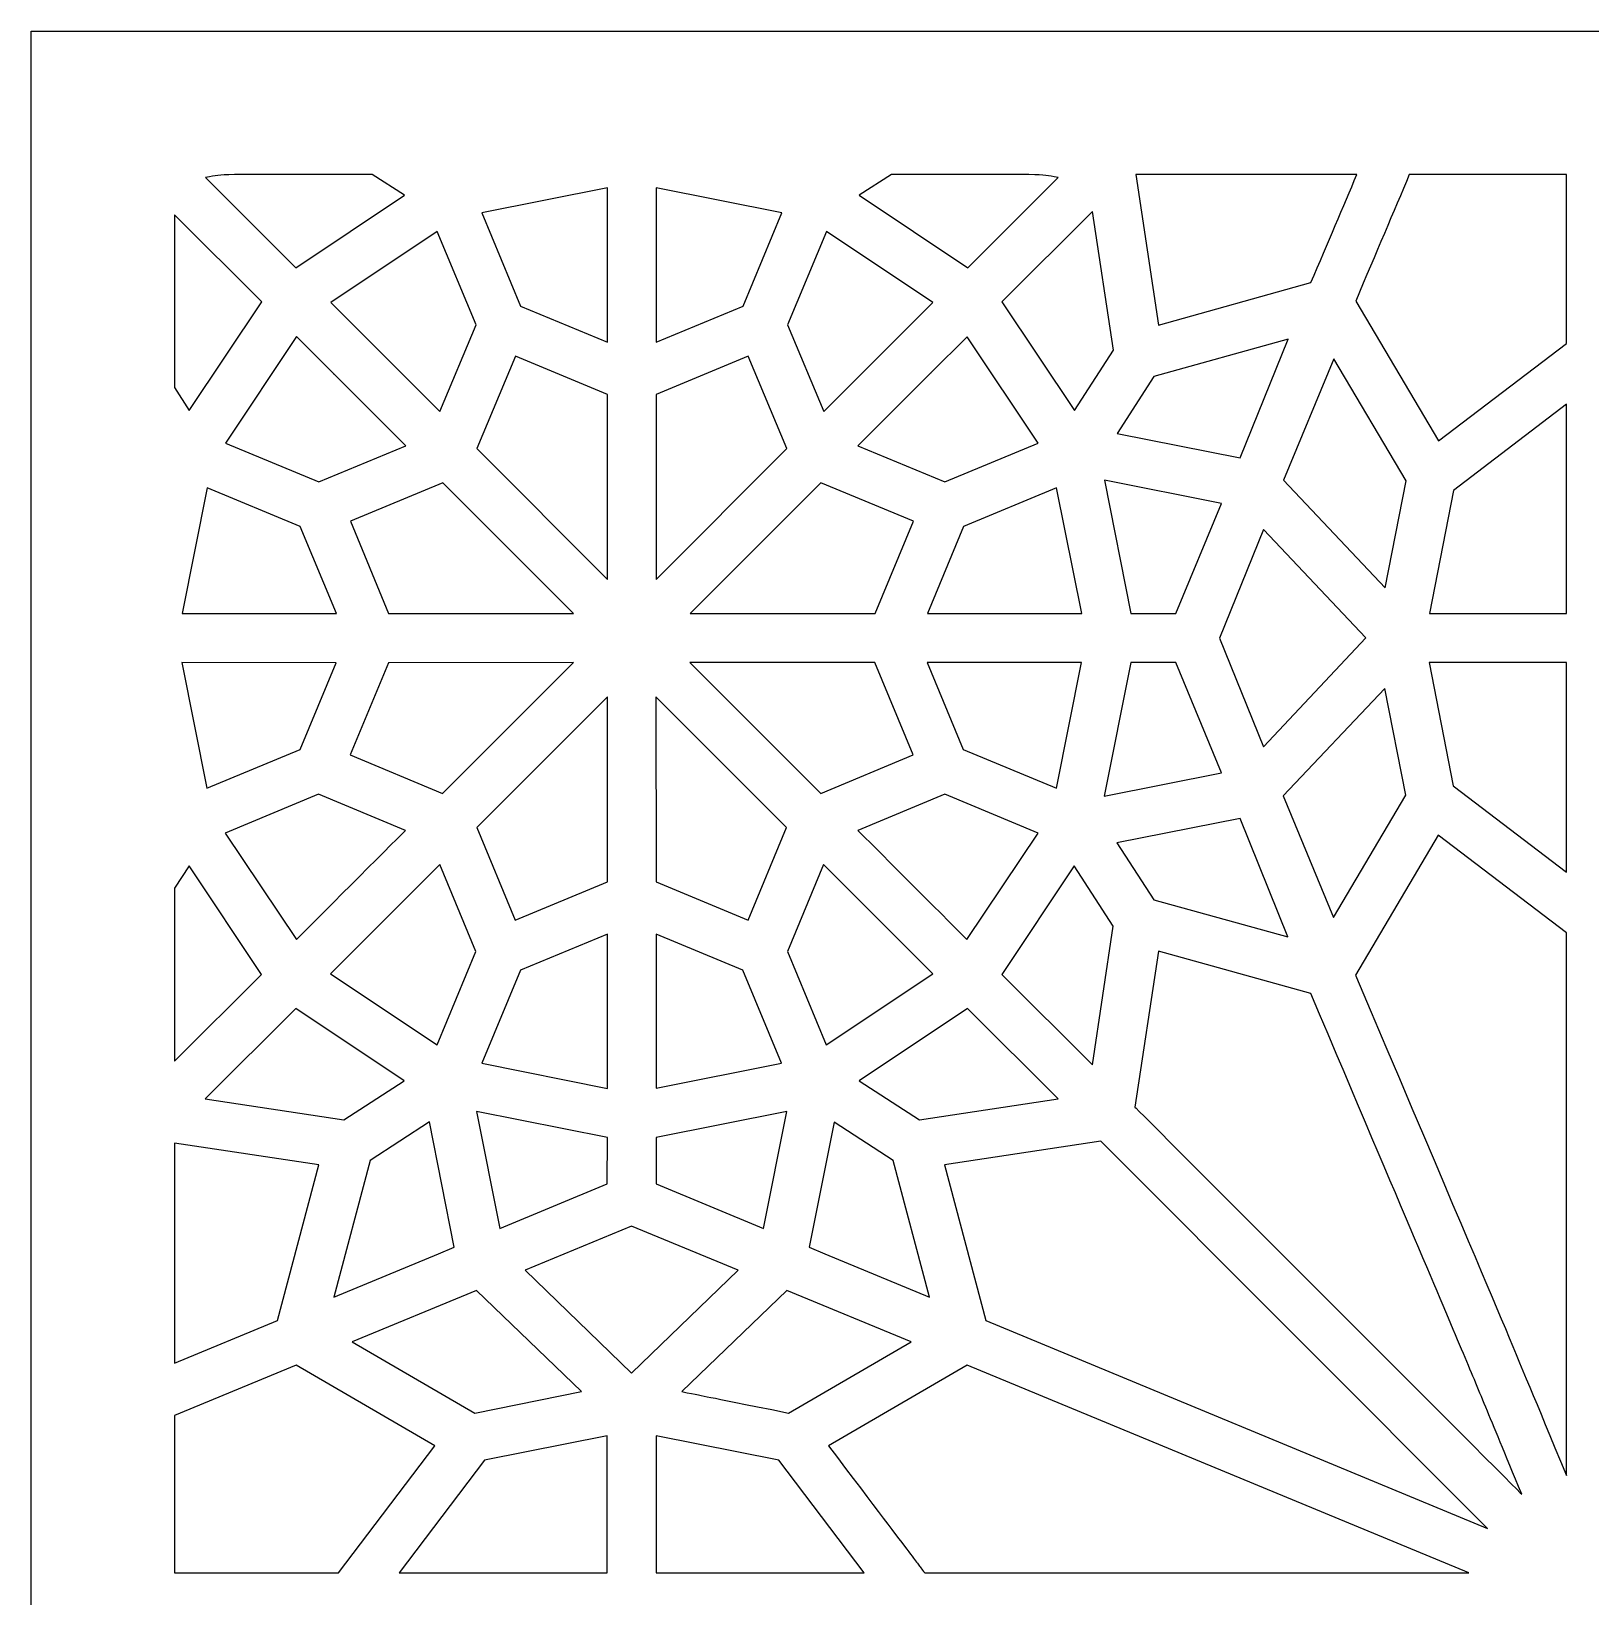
# Model space of a CAD drawing. Header units: millimetres. Extents: x -64 to 64, y -64 to 64.
# Drawn here: x -63.5 to -0.1, y -0.1 to 63.5 of the extents above; entities that cross this region are included whole.
import ezdxf

# ---------------------------------------------------------------- set-up
doc = ezdxf.new("R2010")
doc.units = ezdxf.units.MM
doc.header["$MEASUREMENT"] = 0
doc.layers.add('layer 1', color=7, linetype='Continuous')

msp = doc.modelspace()

# ---------------------------------------------------------------- linework, layer by layer
at = {"layer": 'layer 1', "color": 250}
for points, knots in [([(-63.5, 63.5), (-63.5, 63.5), (-63.5, -63.5), (-63.5, -63.5), (-63.5, -63.5), (-63.5, -63.5), (63.5, -63.5), (63.5, -63.5), (63.5, -63.5), (63.5, -63.5), (63.5, 63.5), (63.5, 63.5), (63.5, 63.5), (63.5, 63.5), (-63.5, 63.5), (-63.5, 63.5)], [0, 0, 0, 0, 0.2, 0.2, 0.2, 0.2, 0.4, 0.4, 0.4, 0.4, 0.6, 0.6, 0.6, 0.6, 1, 1, 1, 1]), ([(-49.6422, 57.6756), (-49.6422, 57.6756), (-48.3384, 56.8378), (-48.3384, 56.8378), (-48.3384, 56.8378), (-48.3384, 56.8378), (-52.7472, 53.8942), (-52.7472, 53.8942), (-52.7472, 53.8942), (-52.7472, 53.8942), (-56.4256, 57.5638), (-56.4256, 57.5638), (-56.4256, 57.5638), (-55.4469, 57.713), (-56.4932, 57.6756), (-49.6422, 57.6756)], [0, 0, 0, 0, 0.2, 0.2, 0.2, 0.2, 0.4, 0.4, 0.4, 0.4, 0.6, 0.6, 0.6, 0.6, 1, 1, 1, 1]), ([(-28.544, 57.6756), (-21.7039, 57.6756), (-22.7401, 57.713), (-21.7611, 57.5638), (-21.7611, 57.5638), (-21.7611, 57.5638), (-25.4392, 53.8942), (-25.4392, 53.8942), (-25.4392, 53.8942), (-25.4392, 53.8942), (-29.8479, 56.8378), (-29.8479, 56.8378), (-29.8479, 56.8378), (-29.8479, 56.8378), (-28.544, 57.6756), (-28.544, 57.6756)], [0, 0, 0, 0, 0.2, 0.2, 0.2, 0.2, 0.4, 0.4, 0.4, 0.4, 0.6, 0.6, 0.6, 0.6, 1, 1, 1, 1]), ([(-9.628, 57.6756), (-10.1745, 56.3852), (-10.7932, 54.9293), (-11.4921, 53.2853), (-11.4921, 53.2853), (-11.4921, 53.2853), (-17.6837, 51.5648), (-17.6837, 51.5648), (-17.6837, 51.5648), (-17.6837, 51.5648), (-18.6069, 57.6756), (-18.6069, 57.6756), (-18.6069, 57.6756), (-18.6069, 57.6756), (-9.628, 57.6756), (-9.628, 57.6756)], [0, 0, 0, 0, 0.2, 0.2, 0.2, 0.2, 0.4, 0.4, 0.4, 0.4, 0.6, 0.6, 0.6, 0.6, 1, 1, 1, 1]), ([(-1.1021, 50.812), (-1.1021, 50.812), (-6.308, 46.8514), (-6.308, 46.8514), (-6.308, 46.8514), (-6.308, 46.8514), (-9.6732, 52.5367), (-9.6732, 52.5367), (-9.6732, 52.5367), (-8.8441, 54.4946), (-8.1227, 56.1929), (-7.4955, 57.6756), (-7.4955, 57.6756), (-7.4955, 57.6756), (-1.1021, 57.6756), (-1.1021, 57.6756), (-1.1021, 57.6756), (-1.1021, 57.6756), (-1.1021, 50.812), (-1.1021, 50.812)], [0, 0, 0, 0, 0.1666667, 0.1666667, 0.1666667, 0.1666667, 0.3333333, 0.3333333, 0.3333333, 0.3333333, 0.5, 0.5, 0.5, 0.5, 0.6666667, 0.6666667, 0.6666667, 0.6666667, 1, 1, 1, 1]), ([(-40.0856, 57.1338), (-40.0856, 57.1338), (-40.0809, 50.8702), (-40.0809, 50.8702), (-40.0809, 50.8702), (-40.0809, 50.8702), (-43.6116, 52.3353), (-43.6116, 52.3353), (-43.6116, 52.3353), (-43.6116, 52.3353), (-45.1842, 56.1209), (-45.1842, 56.1209), (-45.1842, 56.1209), (-45.1842, 56.1209), (-40.0856, 57.1338), (-40.0856, 57.1338)], [0, 0, 0, 0, 0.2, 0.2, 0.2, 0.2, 0.4, 0.4, 0.4, 0.4, 0.6, 0.6, 0.6, 0.6, 1, 1, 1, 1]), ([(-38.1052, 57.138), (-38.1052, 57.138), (-32.9977, 56.1209), (-32.9977, 56.1209), (-32.9977, 56.1209), (-32.9977, 56.1209), (-34.5748, 52.3353), (-34.5748, 52.3353), (-34.5748, 52.3353), (-34.5748, 52.3353), (-38.1052, 50.8702), (-38.1052, 50.8702), (-38.1052, 50.8702), (-38.1052, 50.8702), (-38.1052, 57.138), (-38.1052, 57.138)], [0, 0, 0, 0, 0.2, 0.2, 0.2, 0.2, 0.4, 0.4, 0.4, 0.4, 0.6, 0.6, 0.6, 0.6, 1, 1, 1, 1]), ([(-57.6756, 56.0359), (-57.6756, 56.0359), (-54.1359, 52.5057), (-54.1359, 52.5057), (-54.1359, 52.5057), (-54.1359, 52.5057), (-57.0796, 48.097), (-57.0796, 48.097), (-57.0796, 48.097), (-57.0796, 48.097), (-57.6756, 49.0199), (-57.6756, 49.0199), (-57.6756, 49.0199), (-57.6756, 49.0199), (-57.6756, 56.0359), (-57.6756, 56.0359)], [0, 0, 0, 0, 0.2, 0.2, 0.2, 0.2, 0.4, 0.4, 0.4, 0.4, 0.6, 0.6, 0.6, 0.6, 1, 1, 1, 1]), ([(-19.521, 50.5478), (-19.521, 50.5478), (-21.1067, 48.097), (-21.1067, 48.097), (-21.1067, 48.097), (-21.1067, 48.097), (-24.0503, 52.5057), (-24.0503, 52.5057), (-24.0503, 52.5057), (-24.0503, 52.5057), (-20.3673, 56.1792), (-20.3673, 56.1792), (-20.3673, 56.1792), (-20.3673, 56.1792), (-19.521, 50.5478), (-19.521, 50.5478)], [0, 0, 0, 0, 0.2, 0.2, 0.2, 0.2, 0.4, 0.4, 0.4, 0.4, 0.6, 0.6, 0.6, 0.6, 1, 1, 1, 1]), ([(-45.4261, 51.5736), (-45.4261, 51.5736), (-46.8912, 48.0434), (-46.8912, 48.0434), (-46.8912, 48.0434), (-46.8912, 48.0434), (-51.3267, 52.4789), (-51.3267, 52.4789), (-51.3267, 52.4789), (-51.3267, 52.4789), (-46.9988, 55.3685), (-46.9988, 55.3685), (-46.9988, 55.3685), (-46.9988, 55.3685), (-45.4261, 51.5736), (-45.4261, 51.5736)], [0, 0, 0, 0, 0.2, 0.2, 0.2, 0.2, 0.4, 0.4, 0.4, 0.4, 0.6, 0.6, 0.6, 0.6, 1, 1, 1, 1]), ([(-31.1876, 55.3685), (-31.1876, 55.3685), (-26.8552, 52.4789), (-26.8552, 52.4789), (-26.8552, 52.4789), (-26.8552, 52.4789), (-31.2951, 48.0434), (-31.2951, 48.0434), (-31.2951, 48.0434), (-31.2951, 48.0434), (-32.7601, 51.5736), (-32.7601, 51.5736), (-32.7601, 51.5736), (-32.7601, 51.5736), (-31.1876, 55.3685), (-31.1876, 55.3685)], [0, 0, 0, 0, 0.2, 0.2, 0.2, 0.2, 0.4, 0.4, 0.4, 0.4, 0.6, 0.6, 0.6, 0.6, 1, 1, 1, 1]), ([(-51.2104, 49.5667), (-51.2104, 49.5667), (-51.2014, 49.5755), (-51.2014, 49.5755), (-51.2014, 49.5755), (-51.2014, 49.5755), (-48.2801, 46.6545), (-48.2801, 46.6545), (-48.2801, 46.6545), (-48.2801, 46.6545), (-51.8196, 45.1848), (-51.8196, 45.1848), (-51.8196, 45.1848), (-51.8196, 45.1848), (-55.6099, 46.7621), (-55.6099, 46.7621), (-55.6099, 46.7621), (-55.6099, 46.7621), (-52.7203, 51.0942), (-52.7203, 51.0942), (-52.7203, 51.0942), (-52.7203, 51.0942), (-51.2104, 49.5847), (-51.2104, 49.5847), (-51.2104, 49.5847), (-51.2104, 49.5847), (-51.2147, 49.5755), (-51.2147, 49.5755), (-51.2147, 49.5755), (-51.2147, 49.5755), (-51.2104, 49.5667), (-51.2104, 49.5667)], [0, 0, 0, 0, 0.1111111, 0.1111111, 0.1111111, 0.1111111, 0.2222222, 0.2222222, 0.2222222, 0.2222222, 0.3333333, 0.3333333, 0.3333333, 0.3333333, 0.4444444, 0.4444444, 0.4444444, 0.4444444, 0.5555556, 0.5555556, 0.5555556, 0.5555556, 0.6666667, 0.6666667, 0.6666667, 0.6666667, 0.7777778, 0.7777778, 0.7777778, 0.7777778, 1, 1, 1, 1]), ([(-26.9448, 49.6157), (-26.9448, 49.6157), (-25.4663, 51.0896), (-25.4663, 51.0896), (-25.4663, 51.0896), (-25.4663, 51.0896), (-22.5764, 46.7621), (-22.5764, 46.7621), (-22.5764, 46.7621), (-22.5764, 46.7621), (-26.3666, 45.1848), (-26.3666, 45.1848), (-26.3666, 45.1848), (-26.3666, 45.1848), (-29.9062, 46.6545), (-29.9062, 46.6545), (-29.9062, 46.6545), (-29.9062, 46.6545), (-26.9536, 49.6069), (-26.9536, 49.6069), (-26.9536, 49.6069), (-26.9536, 49.6069), (-26.9448, 49.6023), (-26.9448, 49.6023), (-26.9448, 49.6023), (-26.9448, 49.6023), (-26.9356, 49.6115), (-26.9356, 49.6115), (-26.9356, 49.6115), (-26.9356, 49.6115), (-26.9448, 49.6157), (-26.9448, 49.6157)], [0, 0, 0, 0, 0.1111111, 0.1111111, 0.1111111, 0.1111111, 0.2222222, 0.2222222, 0.2222222, 0.2222222, 0.3333333, 0.3333333, 0.3333333, 0.3333333, 0.4444444, 0.4444444, 0.4444444, 0.4444444, 0.5555556, 0.5555556, 0.5555556, 0.5555556, 0.6666667, 0.6666667, 0.6666667, 0.6666667, 0.7777778, 0.7777778, 0.7777778, 0.7777778, 1, 1, 1, 1]), ([(-17.8721, 49.4771), (-17.8721, 49.4771), (-12.4241, 50.9866), (-12.4241, 50.9866), (-12.4241, 50.9866), (-12.4241, 50.9866), (-14.3683, 46.1659), (-14.3683, 46.1659), (-14.3683, 46.1659), (-14.3683, 46.1659), (-19.3728, 47.1607), (-19.3728, 47.1607), (-19.3728, 47.1607), (-19.3728, 47.1607), (-17.8721, 49.4771), (-17.8721, 49.4771)], [0, 0, 0, 0, 0.2, 0.2, 0.2, 0.2, 0.4, 0.4, 0.4, 0.4, 0.6, 0.6, 0.6, 0.6, 1, 1, 1, 1]), ([(-43.8267, 50.2966), (-43.8267, 50.2966), (-40.0809, 48.7468), (-40.0809, 48.7468), (-40.0809, 48.7468), (-40.0809, 48.7468), (-40.0809, 41.2288), (-40.0809, 41.2288), (-40.0809, 41.2288), (-40.0809, 41.2288), (-45.3902, 46.5423), (-45.3902, 46.5423), (-45.3902, 46.5423), (-45.3902, 46.5423), (-43.8267, 50.2966), (-43.8267, 50.2966)], [0, 0, 0, 0, 0.2, 0.2, 0.2, 0.2, 0.4, 0.4, 0.4, 0.4, 0.6, 0.6, 0.6, 0.6, 1, 1, 1, 1]), ([(-38.1052, 48.7422), (-38.1052, 48.7422), (-34.3597, 50.2966), (-34.3597, 50.2966), (-34.3597, 50.2966), (-34.3597, 50.2966), (-32.7961, 46.5423), (-32.7961, 46.5423), (-32.7961, 46.5423), (-32.7961, 46.5423), (-38.1052, 41.2288), (-38.1052, 41.2288), (-38.1052, 41.2288), (-38.1052, 41.2288), (-38.1052, 48.7422), (-38.1052, 48.7422)], [0, 0, 0, 0, 0.2, 0.2, 0.2, 0.2, 0.4, 0.4, 0.4, 0.4, 0.6, 0.6, 0.6, 0.6, 1, 1, 1, 1]), ([(-8.4769, 40.8841), (-8.4769, 40.8841), (-12.6122, 45.2565), (-12.6122, 45.2565), (-12.6122, 45.2565), (-12.6122, 45.2565), (-10.5692, 50.1939), (-10.5692, 50.1939), (-10.5692, 50.1939), (-10.5692, 50.1939), (-7.6256, 45.2254), (-7.6256, 45.2254), (-7.6256, 45.2254), (-7.6256, 45.2254), (-8.4769, 40.8841), (-8.4769, 40.8841)], [0, 0, 0, 0, 0.2, 0.2, 0.2, 0.2, 0.4, 0.4, 0.4, 0.4, 0.6, 0.6, 0.6, 0.6, 1, 1, 1, 1]), ([(-1.1021, 39.8357), (-1.1021, 39.8357), (-6.6802, 39.8357), (-6.6802, 39.8357), (-6.6802, 39.8357), (-6.6802, 39.8357), (-5.6988, 44.8444), (-5.6988, 44.8444), (-5.6988, 44.8444), (-5.6988, 44.8444), (-1.1021, 48.3478), (-1.1021, 48.3478), (-1.1021, 48.3478), (-1.1021, 48.3478), (-1.1021, 39.8357), (-1.1021, 39.8357)], [0, 0, 0, 0, 0.2, 0.2, 0.2, 0.2, 0.4, 0.4, 0.4, 0.4, 0.6, 0.6, 0.6, 0.6, 1, 1, 1, 1]), ([(-16.9848, 39.8357), (-16.9848, 39.8357), (-18.8083, 39.8357), (-18.8083, 39.8357), (-18.8083, 39.8357), (-18.8083, 39.8357), (-19.8882, 45.261), (-19.8882, 45.261), (-19.8882, 45.261), (-19.8882, 45.261), (-15.1257, 44.3159), (-15.1257, 44.3159), (-15.1257, 44.3159), (-15.1257, 44.3159), (-16.9848, 39.8357), (-16.9848, 39.8357)], [0, 0, 0, 0, 0.2, 0.2, 0.2, 0.2, 0.4, 0.4, 0.4, 0.4, 0.6, 0.6, 0.6, 0.6, 1, 1, 1, 1]), ([(-52.5723, 43.3705), (-52.5723, 43.3705), (-51.1026, 39.8357), (-51.1026, 39.8357), (-51.1026, 39.8357), (-51.1026, 39.8357), (-57.3752, 39.8357), (-57.3752, 39.8357), (-57.3752, 39.8357), (-57.3752, 39.8357), (-56.3582, 44.9428), (-56.3582, 44.9428), (-56.3582, 44.9428), (-56.3582, 44.9428), (-52.5723, 43.3705), (-52.5723, 43.3705)], [0, 0, 0, 0, 0.2, 0.2, 0.2, 0.2, 0.4, 0.4, 0.4, 0.4, 0.6, 0.6, 0.6, 0.6, 1, 1, 1, 1]), ([(-48.9791, 39.8357), (-48.9791, 39.8357), (-50.5336, 43.5899), (-50.5336, 43.5899), (-50.5336, 43.5899), (-50.5336, 43.5899), (-46.7791, 45.1534), (-46.7791, 45.1534), (-46.7791, 45.1534), (-46.7791, 45.1534), (-41.4609, 39.8357), (-41.4609, 39.8357), (-41.4609, 39.8357), (-41.4609, 39.8357), (-48.9791, 39.8357), (-48.9791, 39.8357)], [0, 0, 0, 0, 0.2, 0.2, 0.2, 0.2, 0.4, 0.4, 0.4, 0.4, 0.6, 0.6, 0.6, 0.6, 1, 1, 1, 1]), ([(-27.6479, 43.5899), (-27.6479, 43.5899), (-29.2028, 39.8399), (-29.2028, 39.8399), (-29.2028, 39.8399), (-29.2028, 39.8399), (-36.7253, 39.8357), (-36.7253, 39.8357), (-36.7253, 39.8357), (-36.7253, 39.8357), (-31.4071, 45.1534), (-31.4071, 45.1534), (-31.4071, 45.1534), (-31.4071, 45.1534), (-27.6479, 43.5899), (-27.6479, 43.5899)], [0, 0, 0, 0, 0.2, 0.2, 0.2, 0.2, 0.4, 0.4, 0.4, 0.4, 0.6, 0.6, 0.6, 0.6, 1, 1, 1, 1]), ([(-27.0792, 39.8399), (-27.0792, 39.8399), (-25.6141, 43.3705), (-25.6141, 43.3705), (-25.6141, 43.3705), (-25.6141, 43.3705), (-21.8281, 44.9428), (-21.8281, 44.9428), (-21.8281, 44.9428), (-21.8281, 44.9428), (-20.8111, 39.8357), (-20.8111, 39.8357), (-20.8111, 39.8357), (-20.8111, 39.8357), (-27.0792, 39.8399), (-27.0792, 39.8399)], [0, 0, 0, 0, 0.2, 0.2, 0.2, 0.2, 0.4, 0.4, 0.4, 0.4, 0.6, 0.6, 0.6, 0.6, 1, 1, 1, 1]), ([(-13.4274, 34.4237), (-13.4274, 34.4237), (-15.2061, 38.832), (-15.2061, 38.832), (-15.2061, 38.832), (-15.2061, 38.832), (-13.4228, 43.2583), (-13.4228, 43.2583), (-13.4228, 43.2583), (-13.4228, 43.2583), (-9.2562, 38.8454), (-9.2562, 38.8454), (-9.2562, 38.8454), (-9.2562, 38.8454), (-13.4274, 34.4237), (-13.4274, 34.4237)], [0, 0, 0, 0, 0.2, 0.2, 0.2, 0.2, 0.4, 0.4, 0.4, 0.4, 0.6, 0.6, 0.6, 0.6, 1, 1, 1, 1]), ([(-51.1163, 37.8418), (-51.1163, 37.8418), (-52.5767, 34.3115), (-52.5767, 34.3115), (-52.5767, 34.3115), (-52.5767, 34.3115), (-56.3672, 32.7388), (-56.3672, 32.7388), (-56.3672, 32.7388), (-56.3672, 32.7388), (-57.3797, 37.8464), (-57.3797, 37.8464), (-57.3797, 37.8464), (-57.3797, 37.8464), (-51.1163, 37.8418), (-51.1163, 37.8418)], [0, 0, 0, 0, 0.2, 0.2, 0.2, 0.2, 0.4, 0.4, 0.4, 0.4, 0.6, 0.6, 0.6, 0.6, 1, 1, 1, 1]), ([(-46.7838, 32.5286), (-46.7838, 32.5286), (-50.5426, 34.0921), (-50.5426, 34.0921), (-50.5426, 34.0921), (-50.5426, 34.0921), (-48.9882, 37.8418), (-48.9882, 37.8418), (-48.9882, 37.8418), (-48.9882, 37.8418), (-41.47, 37.8464), (-41.47, 37.8464), (-41.47, 37.8464), (-41.47, 37.8464), (-46.7838, 32.5286), (-46.7838, 32.5286)], [0, 0, 0, 0, 0.2, 0.2, 0.2, 0.2, 0.4, 0.4, 0.4, 0.4, 0.6, 0.6, 0.6, 0.6, 1, 1, 1, 1]), ([(-29.2162, 37.8464), (-29.2162, 37.8464), (-27.6571, 34.0921), (-27.6571, 34.0921), (-27.6571, 34.0921), (-27.6571, 34.0921), (-31.4161, 32.5286), (-31.4161, 32.5286), (-31.4161, 32.5286), (-31.4161, 32.5286), (-36.7342, 37.8464), (-36.7342, 37.8464), (-36.7342, 37.8464), (-36.7342, 37.8464), (-29.2162, 37.8464), (-29.2162, 37.8464)], [0, 0, 0, 0, 0.2, 0.2, 0.2, 0.2, 0.4, 0.4, 0.4, 0.4, 0.6, 0.6, 0.6, 0.6, 1, 1, 1, 1]), ([(-27.088, 37.8464), (-27.088, 37.8464), (-20.8202, 37.8464), (-20.8202, 37.8464), (-20.8202, 37.8464), (-20.8202, 37.8464), (-21.8327, 32.7388), (-21.8327, 32.7388), (-21.8327, 32.7388), (-21.8327, 32.7388), (-25.623, 34.3115), (-25.623, 34.3115), (-25.623, 34.3115), (-25.623, 34.3115), (-27.088, 37.8464), (-27.088, 37.8464)], [0, 0, 0, 0, 0.2, 0.2, 0.2, 0.2, 0.4, 0.4, 0.4, 0.4, 0.6, 0.6, 0.6, 0.6, 1, 1, 1, 1]), ([(-18.8172, 37.8464), (-18.8172, 37.8464), (-16.9894, 37.8464), (-16.9894, 37.8464), (-16.9894, 37.8464), (-16.9894, 37.8464), (-15.1303, 33.3661), (-15.1303, 33.3661), (-15.1303, 33.3661), (-15.1303, 33.3661), (-19.8928, 32.421), (-19.8928, 32.421), (-19.8928, 32.421), (-19.8928, 32.421), (-18.8172, 37.8464), (-18.8172, 37.8464)], [0, 0, 0, 0, 0.2, 0.2, 0.2, 0.2, 0.4, 0.4, 0.4, 0.4, 0.6, 0.6, 0.6, 0.6, 1, 1, 1, 1]), ([(-6.689, 37.8464), (-6.689, 37.8464), (-1.1067, 37.8464), (-1.1067, 37.8464), (-1.1067, 37.8464), (-1.1067, 37.8464), (-1.1067, 29.3342), (-1.1067, 29.3342), (-1.1067, 29.3342), (-1.1067, 29.3342), (-5.7079, 32.8376), (-5.7079, 32.8376), (-5.7079, 32.8376), (-5.7079, 32.8376), (-6.689, 37.8464), (-6.689, 37.8464)], [0, 0, 0, 0, 0.2, 0.2, 0.2, 0.2, 0.4, 0.4, 0.4, 0.4, 0.6, 0.6, 0.6, 0.6, 1, 1, 1, 1]), ([(-43.8357, 27.3851), (-43.8357, 27.3851), (-45.3948, 31.1397), (-45.3948, 31.1397), (-45.3948, 31.1397), (-45.3948, 31.1397), (-40.0856, 36.4532), (-40.0856, 36.4532), (-40.0856, 36.4532), (-40.0856, 36.4532), (-40.0856, 28.9398), (-40.0856, 28.9398), (-40.0856, 28.9398), (-40.0856, 28.9398), (-43.8357, 27.3851), (-43.8357, 27.3851)], [0, 0, 0, 0, 0.2, 0.2, 0.2, 0.2, 0.4, 0.4, 0.4, 0.4, 0.6, 0.6, 0.6, 0.6, 1, 1, 1, 1]), ([(-32.805, 31.1397), (-32.805, 31.1397), (-34.3642, 27.3851), (-34.3642, 27.3851), (-34.3642, 27.3851), (-34.3642, 27.3851), (-38.1096, 28.9352), (-38.1096, 28.9352), (-38.1096, 28.9352), (-38.1096, 28.9352), (-38.1142, 36.4486), (-38.1142, 36.4486), (-38.1142, 36.4486), (-38.1142, 36.4486), (-32.805, 31.1397), (-32.805, 31.1397)], [0, 0, 0, 0, 0.2, 0.2, 0.2, 0.2, 0.4, 0.4, 0.4, 0.4, 0.6, 0.6, 0.6, 0.6, 1, 1, 1, 1]), ([(-12.6164, 32.4252), (-12.6164, 32.4252), (-8.4857, 36.7979), (-8.4857, 36.7979), (-8.4857, 36.7979), (-8.4857, 36.7979), (-7.6345, 32.4524), (-7.6345, 32.4524), (-7.6345, 32.4524), (-7.6345, 32.4524), (-10.578, 27.4881), (-10.578, 27.4881), (-10.578, 27.4881), (-10.578, 27.4881), (-12.6164, 32.4252), (-12.6164, 32.4252)], [0, 0, 0, 0, 0.2, 0.2, 0.2, 0.2, 0.4, 0.4, 0.4, 0.4, 0.6, 0.6, 0.6, 0.6, 1, 1, 1, 1]), ([(-51.8241, 32.4972), (-51.8241, 32.4972), (-48.2891, 31.0275), (-48.2891, 31.0275), (-48.2891, 31.0275), (-48.9791, 30.3375), (-52.0437, 27.2733), (-52.7246, 26.5878), (-52.7246, 26.5878), (-52.7246, 26.5878), (-55.6189, 30.9199), (-55.6189, 30.9199), (-55.6189, 30.9199), (-55.6189, 30.9199), (-51.8241, 32.4972), (-51.8241, 32.4972)], [0, 0, 0, 0, 0.2, 0.2, 0.2, 0.2, 0.4, 0.4, 0.4, 0.4, 0.6, 0.6, 0.6, 0.6, 1, 1, 1, 1]), ([(-26.3758, 32.4972), (-26.3758, 32.4972), (-22.581, 30.9199), (-22.581, 30.9199), (-22.581, 30.9199), (-22.581, 30.9199), (-25.4751, 26.5878), (-25.4751, 26.5878), (-25.4751, 26.5878), (-25.4751, 26.5878), (-25.3735, 26.4908), (-29.9107, 31.0275), (-29.9107, 31.0275), (-29.9107, 31.0275), (-26.3758, 32.4972), (-26.3758, 32.4972)], [0, 0, 0, 0, 0.2, 0.2, 0.2, 0.2, 0.4, 0.4, 0.4, 0.4, 0.6, 0.6, 0.6, 0.6, 1, 1, 1, 1]), ([(-19.3774, 30.5213), (-19.3774, 30.5213), (-14.3729, 31.5158), (-14.3729, 31.5158), (-14.3729, 31.5158), (-14.3729, 31.5158), (-12.4326, 26.695), (-12.4326, 26.695), (-12.4326, 26.695), (-12.4326, 26.695), (-17.8767, 28.2049), (-17.8767, 28.2049), (-17.8767, 28.2049), (-17.8767, 28.2049), (-19.3774, 30.5213), (-19.3774, 30.5213)], [0, 0, 0, 0, 0.2, 0.2, 0.2, 0.2, 0.4, 0.4, 0.4, 0.4, 0.6, 0.6, 0.6, 0.6, 1, 1, 1, 1]), ([(-6.3172, 30.8303), (-6.3172, 30.8303), (-1.1067, 26.87), (-1.1067, 26.87), (-1.1067, 26.87), (-1.1067, 26.87), (-1.1112, 4.8094), (-1.1112, 4.8094), (-1.1112, 4.8094), (-3.8305, 11.3774), (-2.5894, 8.4296), (-9.682, 25.1449), (-9.682, 25.1449), (-9.682, 25.1449), (-6.3172, 30.8303), (-6.3172, 30.8303)], [0, 0, 0, 0, 0.2, 0.2, 0.2, 0.2, 0.4, 0.4, 0.4, 0.4, 0.6, 0.6, 0.6, 0.6, 1, 1, 1, 1]), ([(-57.6756, 28.6798), (-57.6756, 28.6798), (-57.0885, 29.585), (-57.0885, 29.585), (-57.0885, 29.585), (-57.0885, 29.585), (-54.1449, 25.1721), (-54.1449, 25.1721), (-54.1449, 25.1721), (-54.1449, 25.1721), (-57.6756, 21.6503), (-57.6756, 21.6503), (-57.6756, 21.6503), (-57.6756, 21.6503), (-57.6756, 28.6798), (-57.6756, 28.6798)], [0, 0, 0, 0, 0.2, 0.2, 0.2, 0.2, 0.4, 0.4, 0.4, 0.4, 0.6, 0.6, 0.6, 0.6, 1, 1, 1, 1]), ([(-45.4308, 26.1084), (-45.4308, 26.1084), (-47.0078, 22.3135), (-47.0078, 22.3135), (-47.0078, 22.3135), (-47.0078, 22.3135), (-51.3357, 25.2035), (-51.3357, 25.2035), (-51.3357, 25.2035), (-51.3357, 25.2035), (-46.9001, 29.6386), (-46.9001, 29.6386), (-46.9001, 29.6386), (-46.9001, 29.6386), (-45.4308, 26.1084), (-45.4308, 26.1084)], [0, 0, 0, 0, 0.2, 0.2, 0.2, 0.2, 0.4, 0.4, 0.4, 0.4, 0.6, 0.6, 0.6, 0.6, 1, 1, 1, 1]), ([(-26.864, 25.2035), (-26.864, 25.2035), (-31.192, 22.3135), (-31.192, 22.3135), (-31.192, 22.3135), (-31.192, 22.3135), (-32.7692, 26.1084), (-32.7692, 26.1084), (-32.7692, 26.1084), (-32.7692, 26.1084), (-31.2996, 29.6386), (-31.2996, 29.6386), (-31.2996, 29.6386), (-31.2996, 29.6386), (-26.864, 25.2035), (-26.864, 25.2035)], [0, 0, 0, 0, 0.2, 0.2, 0.2, 0.2, 0.4, 0.4, 0.4, 0.4, 0.6, 0.6, 0.6, 0.6, 1, 1, 1, 1]), ([(-19.5252, 27.1343), (-19.5252, 27.1343), (-20.3768, 21.5025), (-20.3768, 21.5025), (-20.3768, 21.5025), (-20.3768, 21.5025), (-24.0549, 25.1721), (-24.0549, 25.1721), (-24.0549, 25.1721), (-24.0549, 25.1721), (-21.1113, 29.585), (-21.1113, 29.585), (-21.1113, 29.585), (-21.1113, 29.585), (-19.5252, 27.1343), (-19.5252, 27.1343)], [0, 0, 0, 0, 0.2, 0.2, 0.2, 0.2, 0.4, 0.4, 0.4, 0.4, 0.6, 0.6, 0.6, 0.6, 1, 1, 1, 1]), ([(-45.1932, 21.5611), (-45.1932, 21.5611), (-43.6205, 25.3467), (-43.6205, 25.3467), (-43.6205, 25.3467), (-43.6205, 25.3467), (-40.0856, 26.8118), (-40.0856, 26.8118), (-40.0856, 26.8118), (-40.0856, 26.8118), (-40.0856, 20.544), (-40.0856, 20.544), (-40.0856, 20.544), (-40.0856, 20.544), (-45.1932, 21.5611), (-45.1932, 21.5611)], [0, 0, 0, 0, 0.2, 0.2, 0.2, 0.2, 0.4, 0.4, 0.4, 0.4, 0.6, 0.6, 0.6, 0.6, 1, 1, 1, 1]), ([(-38.1096, 20.5482), (-38.1096, 20.5482), (-38.1096, 26.8118), (-38.1096, 26.8118), (-38.1096, 26.8118), (-38.1096, 26.8118), (-34.5792, 25.3467), (-34.5792, 25.3467), (-34.5792, 25.3467), (-34.5792, 25.3467), (-33.0066, 21.5611), (-33.0066, 21.5611), (-33.0066, 21.5611), (-33.0066, 21.5611), (-38.1096, 20.5482), (-38.1096, 20.5482)], [0, 0, 0, 0, 0.2, 0.2, 0.2, 0.2, 0.4, 0.4, 0.4, 0.4, 0.6, 0.6, 0.6, 0.6, 1, 1, 1, 1]), ([(-18.6471, 19.7824), (-18.6471, 19.7824), (-17.6929, 26.1172), (-17.6929, 26.1172), (-17.6929, 26.1172), (-17.6929, 26.1172), (-11.4963, 24.3967), (-11.4963, 24.3967), (-11.4963, 24.3967), (-3.714, 6.0325), (-5.8064, 11.0144), (-2.9256, 4.0478), (-2.9256, 4.0478), (-3.078, 4.2002), (-18.6471, 19.7824), (-18.6471, 19.7824)], [0, 0, 0, 0, 0.2, 0.2, 0.2, 0.2, 0.4, 0.4, 0.4, 0.4, 0.6, 0.6, 0.6, 0.6, 1, 1, 1, 1]), ([(-48.3474, 20.8439), (-48.3474, 20.8439), (-50.8025, 19.2624), (-50.8025, 19.2624), (-50.8025, 19.2624), (-50.8025, 19.2624), (-56.4342, 20.1182), (-56.4342, 20.1182), (-56.4342, 20.1182), (-56.4342, 20.1182), (-52.7516, 23.7875), (-52.7516, 23.7875), (-52.7516, 23.7875), (-52.7516, 23.7875), (-48.3474, 20.8439), (-48.3474, 20.8439)], [0, 0, 0, 0, 0.2, 0.2, 0.2, 0.2, 0.4, 0.4, 0.4, 0.4, 0.6, 0.6, 0.6, 0.6, 1, 1, 1, 1]), ([(-27.3974, 19.2624), (-27.3974, 19.2624), (-29.8526, 20.8439), (-29.8526, 20.8439), (-29.8526, 20.8439), (-29.8526, 20.8439), (-25.4483, 23.7875), (-25.4483, 23.7875), (-25.4483, 23.7875), (-25.4483, 23.7875), (-21.7653, 20.1182), (-21.7653, 20.1182), (-21.7653, 20.1182), (-21.7653, 20.1182), (-27.3974, 19.2624), (-27.3974, 19.2624)], [0, 0, 0, 0, 0.2, 0.2, 0.2, 0.2, 0.4, 0.4, 0.4, 0.4, 0.6, 0.6, 0.6, 0.6, 1, 1, 1, 1]), ([(-49.7318, 17.6138), (-49.7318, 17.6138), (-47.3123, 19.1774), (-47.3123, 19.1774), (-47.3123, 19.1774), (-47.3123, 19.1774), (-46.3132, 14.0924), (-46.3132, 14.0924), (-46.3132, 14.0924), (-46.3132, 14.0924), (-46.954, 13.8236), (-46.954, 13.8236), (-46.954, 13.8236), (-46.954, 13.8236), (-46.9494, 13.819), (-46.9494, 13.819), (-46.9494, 13.819), (-46.9494, 13.819), (-51.2104, 12.0583), (-51.2104, 12.0583), (-51.2104, 12.0583), (-51.2104, 12.0583), (-49.7318, 17.6138), (-49.7318, 17.6138)], [0, 0, 0, 0, 0.1428571, 0.1428571, 0.1428571, 0.1428571, 0.2857143, 0.2857143, 0.2857143, 0.2857143, 0.4285714, 0.4285714, 0.4285714, 0.4285714, 0.5714286, 0.5714286, 0.5714286, 0.5714286, 0.7142857, 0.7142857, 0.7142857, 0.7142857, 1, 1, 1, 1]), ([(-40.0856, 18.5459), (-40.0856, 18.5459), (-40.0902, 16.6642), (-40.0902, 16.6642), (-40.0902, 16.6642), (-40.0902, 16.6642), (-44.4628, 14.8541), (-44.4628, 14.8541), (-44.4628, 14.8541), (-44.4628, 14.8541), (-45.4081, 19.6032), (-45.4081, 19.6032), (-45.4081, 19.6032), (-45.4081, 19.6032), (-40.0856, 18.5459), (-40.0856, 18.5459)], [0, 0, 0, 0, 0.2, 0.2, 0.2, 0.2, 0.4, 0.4, 0.4, 0.4, 0.6, 0.6, 0.6, 0.6, 1, 1, 1, 1]), ([(-32.7916, 19.6032), (-32.7916, 19.6032), (-33.737, 14.8541), (-33.737, 14.8541), (-33.737, 14.8541), (-33.737, 14.8541), (-38.1096, 16.6642), (-38.1096, 16.6642), (-38.1096, 16.6642), (-38.1096, 16.6642), (-38.1096, 18.5459), (-38.1096, 18.5459), (-38.1096, 18.5459), (-38.1096, 18.5459), (-32.7916, 19.6032), (-32.7916, 19.6032)], [0, 0, 0, 0, 0.2, 0.2, 0.2, 0.2, 0.4, 0.4, 0.4, 0.4, 0.6, 0.6, 0.6, 0.6, 1, 1, 1, 1]), ([(-31.8866, 14.0878), (-31.8866, 14.0878), (-30.874, 19.1685), (-30.874, 19.1685), (-30.874, 19.1685), (-30.874, 19.1685), (-28.4679, 17.6138), (-28.4679, 17.6138), (-28.4679, 17.6138), (-28.4679, 17.6138), (-26.9896, 12.0583), (-26.9896, 12.0583), (-26.9896, 12.0583), (-26.9896, 12.0583), (-31.2502, 13.819), (-31.2502, 13.819), (-31.2502, 13.819), (-31.2502, 13.819), (-31.2458, 13.8236), (-31.2458, 13.8236), (-31.2458, 13.8236), (-31.2458, 13.8236), (-31.8866, 14.0878), (-31.8866, 14.0878)], [0, 0, 0, 0, 0.1428571, 0.1428571, 0.1428571, 0.1428571, 0.2857143, 0.2857143, 0.2857143, 0.2857143, 0.4285714, 0.4285714, 0.4285714, 0.4285714, 0.5714286, 0.5714286, 0.5714286, 0.5714286, 0.7142857, 0.7142857, 0.7142857, 0.7142857, 1, 1, 1, 1]), ([(-57.6756, 18.3173), (-57.6756, 18.3173), (-51.8152, 17.43), (-51.8152, 17.43), (-51.8152, 17.43), (-51.8152, 17.43), (-53.4953, 11.1086), (-53.4953, 11.1086), (-53.4953, 11.1086), (-53.4953, 11.1086), (-57.6756, 9.3793), (-57.6756, 9.3793), (-57.6756, 9.3793), (-57.6756, 9.3793), (-57.6756, 18.3173), (-57.6756, 18.3173)], [0, 0, 0, 0, 0.2, 0.2, 0.2, 0.2, 0.4, 0.4, 0.4, 0.4, 0.6, 0.6, 0.6, 0.6, 1, 1, 1, 1]), ([(-20.036, 18.3935), (-20.036, 18.3935), (-4.3145, 2.6635), (-4.3145, 2.6635), (-4.3145, 2.6635), (-4.3145, 2.6635), (-24.7043, 11.1086), (-24.7043, 11.1086), (-24.7043, 11.1086), (-24.7043, 11.1086), (-26.3846, 17.43), (-26.3846, 17.43), (-26.3846, 17.43), (-26.3846, 17.43), (-20.036, 18.3935), (-20.036, 18.3935)], [0, 0, 0, 0, 0.2, 0.2, 0.2, 0.2, 0.4, 0.4, 0.4, 0.4, 0.6, 0.6, 0.6, 0.6, 1, 1, 1, 1]), ([(-34.7719, 13.1516), (-34.7719, 13.1516), (-39.1001, 8.9761), (-39.1001, 8.9761), (-39.1001, 8.9761), (-39.1001, 8.9761), (-43.4279, 13.1516), (-43.4279, 13.1516), (-43.4279, 13.1516), (-43.4279, 13.1516), (-39.1001, 14.9437), (-39.1001, 14.9437), (-39.1001, 14.9437), (-39.1001, 14.9437), (-34.7719, 13.1516), (-34.7719, 13.1516)], [0, 0, 0, 0, 0.2, 0.2, 0.2, 0.2, 0.4, 0.4, 0.4, 0.4, 0.6, 0.6, 0.6, 0.6, 1, 1, 1, 1]), ([(-45.4081, 12.3317), (-45.4081, 12.3317), (-41.1428, 8.219), (-41.1428, 8.219), (-41.1428, 8.219), (-41.1428, 8.219), (-45.4799, 7.3498), (-45.4799, 7.3498), (-45.4799, 7.3498), (-45.4799, 7.3498), (-50.4576, 10.2394), (-50.4576, 10.2394), (-50.4576, 10.2394), (-50.4576, 10.2394), (-45.4081, 12.3317), (-45.4081, 12.3317)], [0, 0, 0, 0, 0.2, 0.2, 0.2, 0.2, 0.4, 0.4, 0.4, 0.4, 0.6, 0.6, 0.6, 0.6, 1, 1, 1, 1]), ([(-32.7916, 12.3317), (-32.7916, 12.3317), (-27.7424, 10.2394), (-27.7424, 10.2394), (-27.7424, 10.2394), (-27.7424, 10.2394), (-32.7199, 7.3498), (-32.7199, 7.3498), (-32.7199, 7.3498), (-36.6445, 8.1382), (-35.771, 7.9636), (-37.0567, 8.219), (-37.0567, 8.219), (-37.0567, 8.219), (-32.7916, 12.3317), (-32.7916, 12.3317)], [0, 0, 0, 0, 0.2, 0.2, 0.2, 0.2, 0.4, 0.4, 0.4, 0.4, 0.6, 0.6, 0.6, 0.6, 1, 1, 1, 1]), ([(-57.6756, 7.2468), (-57.6756, 7.2468), (-52.7379, 9.2939), (-52.7379, 9.2939), (-52.7379, 9.2939), (-52.7379, 9.2939), (-47.0972, 6.0191), (-47.0972, 6.0191), (-47.0972, 6.0191), (-47.0972, 6.0191), (-51.0086, 0.8491), (-51.0086, 0.8491), (-51.0086, 0.8491), (-51.0086, 0.8491), (-57.6756, 0.8491), (-57.6756, 0.8491), (-57.6756, 0.8491), (-57.6756, 0.8491), (-57.6756, 7.2468), (-57.6756, 7.2468)], [0, 0, 0, 0, 0.1666667, 0.1666667, 0.1666667, 0.1666667, 0.3333333, 0.3333333, 0.3333333, 0.3333333, 0.5, 0.5, 0.5, 0.5, 0.6666667, 0.6666667, 0.6666667, 0.6666667, 1, 1, 1, 1]), ([(-25.4617, 9.2939), (-25.4617, 9.2939), (-5.0761, 0.8491), (-5.0761, 0.8491), (-5.0761, 0.8491), (-22.3792, 0.8491), (-17.8361, 0.8491), (-27.1911, 0.8491), (-27.1911, 0.8491), (-27.7153, 1.5434), (-27.0926, 0.7235), (-31.1026, 6.0191), (-31.1026, 6.0191), (-31.1026, 6.0191), (-25.4617, 9.2939), (-25.4617, 9.2939)], [0, 0, 0, 0, 0.2, 0.2, 0.2, 0.2, 0.4, 0.4, 0.4, 0.4, 0.6, 0.6, 0.6, 0.6, 1, 1, 1, 1]), ([(-45.0767, 5.4278), (-45.0767, 5.4278), (-40.0946, 6.4269), (-40.0946, 6.4269), (-40.0946, 6.4269), (-40.0946, 6.4269), (-40.0946, 0.8491), (-40.0946, 0.8491), (-40.0946, 0.8491), (-40.0946, 0.8491), (-48.5444, 0.8491), (-48.5444, 0.8491), (-48.5444, 0.8491), (-48.5444, 0.8491), (-45.0767, 5.4278), (-45.0767, 5.4278)], [0, 0, 0, 0, 0.2, 0.2, 0.2, 0.2, 0.4, 0.4, 0.4, 0.4, 0.6, 0.6, 0.6, 0.6, 1, 1, 1, 1]), ([(-33.1231, 5.4278), (-33.1231, 5.4278), (-29.6554, 0.8491), (-29.6554, 0.8491), (-29.6554, 0.8491), (-29.6554, 0.8491), (-38.1052, 0.8491), (-38.1052, 0.8491), (-38.1052, 0.8491), (-38.1052, 0.8491), (-38.1052, 6.4269), (-38.1052, 6.4269), (-38.1052, 6.4269), (-38.1052, 6.4269), (-33.1231, 5.4278), (-33.1231, 5.4278)], [0, 0, 0, 0, 0.2, 0.2, 0.2, 0.2, 0.4, 0.4, 0.4, 0.4, 0.6, 0.6, 0.6, 0.6, 1, 1, 1, 1])]:
    msp.add_open_spline(points, degree=3, knots=knots, dxfattribs=at)

doc.saveas('drawing.dxf')
